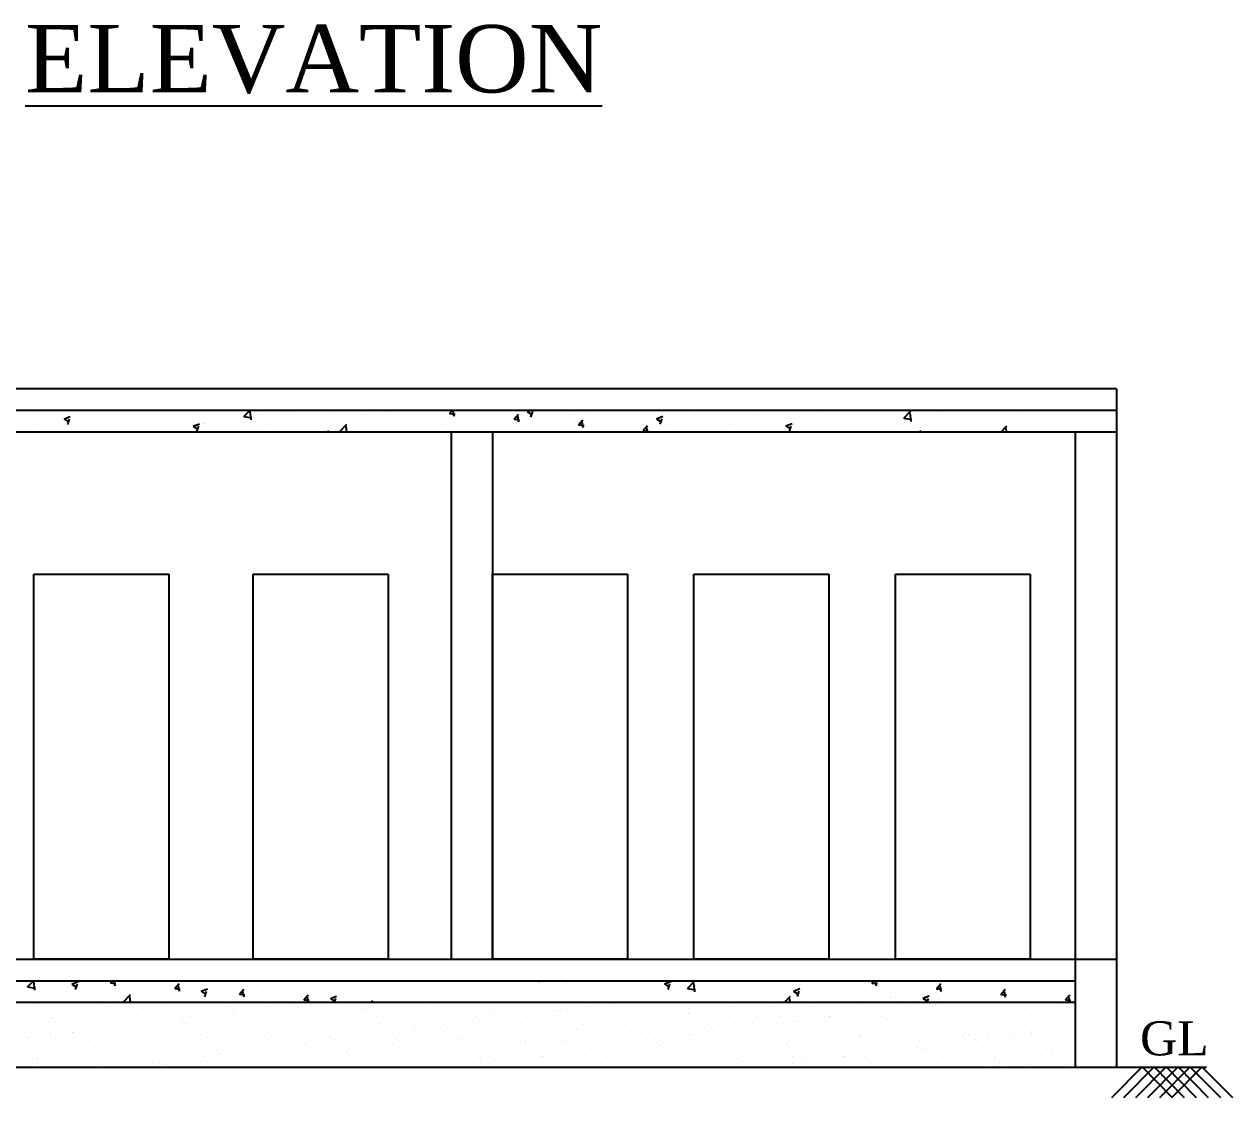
# Model space of a CAD drawing. Header units: metres. Extents: x 31037 to 31490, y -4422 to -3483.
# Drawn here: x 31169.05 to 31175.77, y -4191.4 to -4185.43 of the extents above; entities that cross this region are included whole.
import ezdxf

# ---------------------------------------------------------------- set-up
doc = ezdxf.new("R2010")
doc.units = ezdxf.units.M
doc.header["$LTSCALE"] = 30
doc.header["$MEASUREMENT"] = 0
doc.linetypes.add('CENTER', pattern=[2, 1.25, -0.25, 0.25, -0.25])
doc.layers.get('0').update_dxf_attribs({"color": 30, "lineweight": 40})
doc.layers.add('CEN-LI', color=7, linetype='CENTER')
for name, color, linetype, lineweight in [('HAT', 8, 'Continuous', 18), ('TEXT', 11, 'Continuous', 30), ('WINDOW', 3, 'Continuous', 30)]:
    doc.layers.add(name, color=color, linetype=linetype, lineweight=lineweight)
doc.styles.add('DIM', font='times.ttf')
doc.styles.add('RAM', font='dutchi.ttf')

msp = doc.modelspace()

# ---------------------------------------------------------------- linework, layer by layer
at = {"color": 0, "lineweight": 25}
for p, q in [((31175.12371, -4187.45524), (31165.12371, -4187.45524)), ((31175.12371, -4187.45524), (31175.12371, -4191.22524)), ((31175.12371, -4187.57524), (31165.12371, -4187.57524)), ((31175.12371, -4187.69524), (31165.12371, -4187.69524)), ((31171.42371, -4187.69524), (31171.42371, -4190.62524)), ((31171.65371, -4187.69524), (31171.65371, -4190.62524)), ((31174.89371, -4187.69524), (31174.89371, -4191.22524)), ((31165.12371, -4190.62524), (31175.12371, -4190.62524)), ((31165.35371, -4190.74524), (31174.89371, -4190.74524)), ((31165.35371, -4190.86524), (31174.89371, -4190.86524)), ((31164.62371, -4191.22524), (31175.62371, -4191.22524))]:
    msp.add_line(p, q, dxfattribs=at)
at = {"layer": 'CEN-LI', "color": 0, "linetype": 'Continuous', "lineweight": 25}
for p, q in [((31175.26524, -4191.22482), (31175.09569, -4191.39586)), ((31175.33199, -4191.22482), (31175.16244, -4191.39586)), ((31175.39875, -4191.22482), (31175.2292, -4191.39586)), ((31175.43479, -4191.39586), (31175.26524, -4191.22482)), ((31175.4655, -4191.22482), (31175.29595, -4191.39586)), ((31175.50155, -4191.39586), (31175.33199, -4191.22482)), ((31175.53225, -4191.22482), (31175.3627, -4191.39586)), ((31175.5683, -4191.39586), (31175.39875, -4191.22482)), ((31175.59901, -4191.22482), (31175.42946, -4191.39586)), ((31175.63505, -4191.39586), (31175.4655, -4191.22482)), ((31175.70302, -4191.39629), (31175.53347, -4191.22524)), ((31175.76977, -4191.39629), (31175.60022, -4191.22524))]:
    msp.add_line(p, q, dxfattribs=at)
at = {"layer": 'HAT', "color": 0, "linetype": 'Continuous', "lineweight": 25}
for p, q in [((31169.1075, -4187.59228), (31169.1075, -4187.59228)), ((31169.27137, -4187.62199), (31169.30638, -4187.60855)), ((31169.64629, -4187.60926), (31169.64629, -4187.60926)), ((31170.2719, -4187.60861), (31170.30392, -4187.57524)), ((31170.27191, -4187.6086), (31170.31637, -4187.6155)), ((31170.31184, -4187.62654), (31170.30632, -4187.57906)), ((31170.34859, -4187.59787), (31170.34859, -4187.59787)), ((31170.5118, -4187.58146), (31170.5118, -4187.58146)), ((31170.55236, -4187.58195), (31170.55236, -4187.58195)), ((31170.77871, -4187.59273), (31170.77871, -4187.59273)), ((31170.92559, -4187.59831), (31170.92559, -4187.59831)), ((31171.04562, -4187.60401), (31171.04562, -4187.60401)), ((31171.0823, -4187.57815), (31171.08177, -4187.57524)), ((31171.41534, -4187.59264), (31171.42994, -4187.57524)), ((31171.41534, -4187.59263), (31171.44523, -4187.59525)), ((31171.44093, -4187.60953), (31171.43515, -4187.57818)), ((31171.68145, -4187.61319), (31171.68145, -4187.61319)), ((31171.77397, -4187.62402), (31171.79808, -4187.59529)), ((31171.79956, -4187.6409), (31171.79378, -4187.60956)), ((31171.80662, -4187.59671), (31171.80662, -4187.59671)), ((31171.84717, -4187.58085), (31171.86179, -4187.57524)), ((31171.84718, -4187.58085), (31171.87205, -4187.59763)), ((31171.86771, -4187.61185), (31171.87784, -4187.58163)), ((31172.07751, -4187.59589), (31172.07751, -4187.59589)), ((31172.20072, -4187.59056), (31172.20072, -4187.59056)), ((31172.56574, -4187.6209), (31172.60075, -4187.60746)), ((31172.7805, -4187.60556), (31172.7805, -4187.60556)), ((31173.12507, -4187.60302), (31173.12507, -4187.60302)), ((31173.47287, -4187.58509), (31173.47287, -4187.58509)), ((31173.94096, -4187.61811), (31173.9799, -4187.57752)), ((31173.9809, -4187.63604), (31173.97537, -4187.58856)), ((31174.13783, -4187.58033), (31174.13783, -4187.58033)), ((31174.49545, -4187.60935), (31174.49545, -4187.60935)), ((31174.56993, -4187.59269), (31174.56993, -4187.59269)), ((31174.6951, -4187.57621), (31174.6951, -4187.57621)), ((31169.13702, -4187.67648), (31169.13702, -4187.67648)), ((31169.27137, -4187.62198), (31169.29624, -4187.63876)), ((31169.2919, -4187.65298), (31169.30204, -4187.62276)), ((31169.39374, -4187.64127), (31169.39374, -4187.64127)), ((31169.92205, -4187.66493), (31169.92205, -4187.66493)), ((31169.98993, -4187.66203), (31170.02494, -4187.64859)), ((31169.98994, -4187.66203), (31170.01481, -4187.6788)), ((31170.01047, -4187.69302), (31170.0206, -4187.66281)), ((31170.04722, -4187.64845), (31170.04722, -4187.64845)), ((31170.057, -4187.64792), (31170.057, -4187.64792)), ((31170.23658, -4187.62352), (31170.23658, -4187.62352)), ((31170.40917, -4187.67101), (31170.40917, -4187.67101)), ((31170.66887, -4187.63352), (31170.66887, -4187.63352)), ((31170.80552, -4187.69137), (31170.84447, -4187.65078)), ((31170.84383, -4187.69524), (31170.83994, -4187.66182)), ((31171.17631, -4187.67969), (31171.17631, -4187.67969)), ((31171.31253, -4187.61529), (31171.31253, -4187.61529)), ((31171.36567, -4187.65476), (31171.36567, -4187.65476)), ((31171.57944, -4187.62657), (31171.57944, -4187.62657)), ((31171.68847, -4187.66006), (31171.68847, -4187.66006)), ((31171.77397, -4187.62401), (31171.80386, -4187.62663)), ((31171.78591, -4187.64594), (31171.78591, -4187.64594)), ((31171.84635, -4187.63784), (31171.84635, -4187.63784)), ((31171.94102, -4187.62805), (31171.94102, -4187.62805)), ((31172.11326, -4187.64912), (31172.11326, -4187.64912)), ((31172.1326, -4187.65539), (31172.15671, -4187.62667)), ((31172.1326, -4187.65539), (31172.16249, -4187.658)), ((31172.15819, -4187.67228), (31172.15241, -4187.64094)), ((31172.38017, -4187.6604), (31172.38017, -4187.6604)), ((31172.48891, -4187.65562), (31172.48891, -4187.65562)), ((31172.49123, -4187.68677), (31172.51534, -4187.65804)), ((31172.51527, -4187.69524), (31172.51104, -4187.67231)), ((31172.56574, -4187.62089), (31172.59061, -4187.63767)), ((31172.58627, -4187.65189), (31172.59641, -4187.62168)), ((31172.64709, -4187.67168), (31172.64709, -4187.67168)), ((31172.81053, -4187.64443), (31172.81053, -4187.64443)), ((31172.9357, -4187.62795), (31172.9357, -4187.62795)), ((31172.9636, -4187.65231), (31172.9636, -4187.65231)), ((31173.22032, -4187.6171), (31173.22032, -4187.6171)), ((31173.2843, -4187.66094), (31173.31931, -4187.6475)), ((31173.28431, -4187.66094), (31173.30918, -4187.67771)), ((31173.30484, -4187.69193), (31173.31497, -4187.66172)), ((31173.55464, -4187.68044), (31173.55464, -4187.68044)), ((31173.84623, -4187.63038), (31173.84623, -4187.63038)), ((31173.93962, -4187.67567), (31173.93962, -4187.67567)), ((31173.94096, -4187.6181), (31173.98543, -4187.625)), ((31173.98321, -4187.67884), (31173.98321, -4187.67884)), ((31174.06479, -4187.65919), (31174.06479, -4187.65919)), ((31174.23576, -4187.64683), (31174.23576, -4187.64683)), ((31174.25416, -4187.63426), (31174.25416, -4187.63426)), ((31174.47997, -4187.69524), (31174.51352, -4187.66028)), ((31174.51178, -4187.69524), (31174.509, -4187.67132)), ((31170.72629, -4187.69524), (31170.74351, -4187.68864)), ((31170.80553, -4187.69136), (31170.83054, -4187.69524)), ((31172.49123, -4187.68676), (31172.52112, -4187.68938)), ((31172.49476, -4187.686), (31172.49476, -4187.686)), ((31172.70391, -4187.68979), (31172.70391, -4187.68979)), ((31172.86908, -4187.69524), (31172.87397, -4187.68942)), ((31172.914, -4187.68295), (31172.914, -4187.68295)), ((31173.18091, -4187.69423), (31173.18091, -4187.69423)), ((31174.01782, -4187.69524), (31174.03788, -4187.68755)), ((31169.06878, -4190.77924), (31169.1014, -4190.74524)), ((31169.10872, -4190.79717), (31169.10319, -4190.74969)), ((31169.31512, -4190.76394), (31169.35013, -4190.7505)), ((31169.31513, -4190.76394), (31169.34, -4190.78071)), ((31169.33565, -4190.79493), (31169.34579, -4190.76472)), ((31169.52931, -4190.75787), (31169.53991, -4190.74524)), ((31169.52931, -4190.75787), (31169.5592, -4190.76048)), ((31169.53077, -4190.77176), (31169.53077, -4190.77176)), ((31169.5549, -4190.77476), (31169.54946, -4190.74524)), ((31169.57689, -4190.76848), (31169.57689, -4190.76848)), ((31169.70206, -4190.752), (31169.70206, -4190.752)), ((31169.88794, -4190.78925), (31169.91205, -4190.76052)), ((31170.34122, -4190.7636), (31170.34122, -4190.7636)), ((31170.81007, -4190.76081), (31170.81007, -4190.76081)), ((31171.02051, -4190.75831), (31171.02051, -4190.75831)), ((31171.91146, -4190.7538), (31171.91433, -4190.74524)), ((31171.99985, -4190.75214), (31171.99985, -4190.75214)), ((31172.07013, -4190.76161), (31172.07013, -4190.76161)), ((31172.0852, -4190.75305), (31172.0852, -4190.75305)), ((31172.26676, -4190.76342), (31172.26676, -4190.76342)), ((31172.46538, -4190.74798), (31172.46538, -4190.74798)), ((31172.60949, -4190.76285), (31172.6445, -4190.74941)), ((31172.6095, -4190.76285), (31172.63437, -4190.77962)), ((31172.63002, -4190.79384), (31172.64016, -4190.76363)), ((31172.73783, -4190.78874), (31172.77678, -4190.74815)), ((31172.77777, -4190.80667), (31172.77225, -4190.75919)), ((31172.77313, -4190.77129), (31172.77313, -4190.77129)), ((31173.35736, -4190.74758), (31173.35736, -4190.74758)), ((31173.71963, -4190.76275), (31173.71963, -4190.76275)), ((31173.7635, -4190.75829), (31173.77445, -4190.74524)), ((31173.7635, -4190.75828), (31173.79338, -4190.7609)), ((31173.78909, -4190.77518), (31173.78357, -4190.74524)), ((31174.12213, -4190.78967), (31174.14623, -4190.76094)), ((31174.13045, -4190.74606), (31174.13045, -4190.74606)), ((31169.06878, -4190.77924), (31169.11325, -4190.78614)), ((31169.07175, -4190.83499), (31169.07175, -4190.83499)), ((31169.26111, -4190.81006), (31169.26111, -4190.81006)), ((31169.27822, -4190.80376), (31169.27822, -4190.80376)), ((31169.6024, -4190.862), (31169.64134, -4190.82142)), ((31169.64063, -4190.86524), (31169.63681, -4190.83245)), ((31169.88794, -4190.78924), (31169.91783, -4190.79186)), ((31169.91353, -4190.80613), (31169.90775, -4190.77479)), ((31170.03369, -4190.80398), (31170.0687, -4190.79055)), ((31170.03369, -4190.80398), (31170.05856, -4190.82076)), ((31170.04963, -4190.81365), (31170.04963, -4190.81365)), ((31170.05422, -4190.83498), (31170.06436, -4190.80476)), ((31170.24657, -4190.82062), (31170.27068, -4190.7919)), ((31170.24657, -4190.82062), (31170.27646, -4190.82323)), ((31170.27216, -4190.83751), (31170.26638, -4190.80617)), ((31170.29365, -4190.8335), (31170.29365, -4190.8335)), ((31170.55335, -4190.79601), (31170.55335, -4190.79601)), ((31170.6052, -4190.852), (31170.62931, -4190.82327)), ((31170.63012, -4190.86524), (31170.62501, -4190.83754)), ((31170.70598, -4190.79972), (31170.70598, -4190.79972)), ((31170.75225, -4190.84403), (31170.78726, -4190.83059)), ((31170.83115, -4190.78325), (31170.83115, -4190.78325)), ((31171.57295, -4190.82255), (31171.57295, -4190.82255)), ((31171.77854, -4190.81167), (31171.77854, -4190.81167)), ((31171.82551, -4190.79054), (31171.82551, -4190.79054)), ((31171.83506, -4190.83097), (31171.83506, -4190.83097)), ((31171.96023, -4190.81449), (31171.96023, -4190.81449)), ((31172.1496, -4190.78956), (31172.1496, -4190.78956)), ((31172.48153, -4190.82134), (31172.48153, -4190.82134)), ((31172.53367, -4190.7747), (31172.53367, -4190.7747)), ((31172.73784, -4190.78874), (31172.7823, -4190.79563)), ((31172.80058, -4190.78598), (31172.80058, -4190.78598)), ((31172.84808, -4190.8148), (31172.84808, -4190.8148)), ((31173.06749, -4190.79725), (31173.06749, -4190.79725)), ((31173.1048, -4190.77959), (31173.1048, -4190.77959)), ((31173.27746, -4190.86524), (31173.3104, -4190.83091)), ((31173.27869, -4190.8208), (31173.27869, -4190.8208)), ((31173.32806, -4190.80289), (31173.36307, -4190.78946)), ((31173.32806, -4190.80289), (31173.35293, -4190.81967)), ((31173.33441, -4190.80853), (31173.33441, -4190.80853)), ((31173.34859, -4190.83389), (31173.35873, -4190.80367)), ((31173.59446, -4190.77923), (31173.59446, -4190.77923)), ((31173.60132, -4190.81981), (31173.60132, -4190.81981)), ((31173.83886, -4190.79611), (31173.83886, -4190.79611)), ((31173.86823, -4190.83109), (31173.86823, -4190.83109)), ((31174.04662, -4190.84294), (31174.08163, -4190.8295)), ((31174.12024, -4190.80933), (31174.12024, -4190.80933)), ((31174.12213, -4190.78966), (31174.15201, -4190.79227)), ((31174.14772, -4190.80655), (31174.14194, -4190.77521)), ((31174.37993, -4190.77184), (31174.37993, -4190.77184)), ((31174.48076, -4190.82104), (31174.50486, -4190.79231)), ((31174.48076, -4190.82104), (31174.51064, -4190.82365)), ((31174.50635, -4190.83793), (31174.50057, -4190.80659)), ((31174.72355, -4190.81047), (31174.72355, -4190.81047)), ((31174.83939, -4190.85242), (31174.86349, -4190.82369)), ((31174.84872, -4190.79399), (31174.84872, -4190.79399)), ((31174.86423, -4190.86524), (31174.8592, -4190.83796)), ((31169.11755, -4190.87235), (31169.11755, -4190.87235)), ((31169.47768, -4190.87545), (31169.47768, -4190.87545)), ((31169.49427, -4190.89065), (31169.49427, -4190.89065)), ((31169.6024, -4190.862), (31169.62333, -4190.86524)), ((31169.75803, -4190.8637), (31169.75803, -4190.8637)), ((31169.84312, -4190.8834), (31169.84312, -4190.8834)), ((31170.20325, -4190.8865), (31170.20325, -4190.8865)), ((31170.21984, -4190.9017), (31170.21984, -4190.9017)), ((31170.2857, -4190.90407), (31170.2857, -4190.90407)), ((31170.3902, -4190.8413), (31170.3902, -4190.8413)), ((31170.40795, -4190.88798), (31170.40795, -4190.88798)), ((31170.45479, -4190.88181), (31170.45479, -4190.88181)), ((31170.52796, -4190.87218), (31170.52796, -4190.87218)), ((31170.56869, -4190.89445), (31170.56869, -4190.89445)), ((31170.6052, -4190.852), (31170.63509, -4190.85461)), ((31170.75226, -4190.84403), (31170.77713, -4190.8608)), ((31170.77606, -4190.86524), (31170.78292, -4190.84481)), ((31170.92882, -4190.89755), (31170.92882, -4190.89755)), ((31170.97905, -4190.86524), (31170.98794, -4190.85465)), ((31171.29426, -4190.90551), (31171.29426, -4190.90551)), ((31171.31623, -4190.85776), (31171.31623, -4190.85776)), ((31171.48695, -4190.86172), (31171.48695, -4190.86172)), ((31172.0645, -4190.90291), (31172.0645, -4190.90291)), ((31172.18674, -4190.88682), (31172.18674, -4190.88682)), ((31172.23359, -4190.88065), (31172.23359, -4190.88065)), ((31172.27514, -4190.90016), (31172.27514, -4190.90016)), ((31172.30676, -4190.87102), (31172.30676, -4190.87102)), ((31172.51073, -4190.89716), (31172.51073, -4190.89716)), ((31172.58839, -4190.85229), (31172.58839, -4190.85229)), ((31172.74095, -4190.89826), (31172.74095, -4190.89826)), ((31172.96415, -4190.86221), (31172.96415, -4190.86221)), ((31172.98404, -4190.8895), (31172.98404, -4190.8895)), ((31173.08932, -4190.84573), (31173.08932, -4190.84573)), ((31173.21962, -4190.8865), (31173.21962, -4190.8865)), ((31173.30858, -4190.86524), (31173.30587, -4190.84195)), ((31173.39267, -4190.86691), (31173.39267, -4190.86691)), ((31173.44985, -4190.8876), (31173.44985, -4190.8876)), ((31173.54727, -4190.84616), (31173.54727, -4190.84616)), ((31173.69293, -4190.87884), (31173.69293, -4190.87884)), ((31173.8433, -4190.90176), (31173.8433, -4190.90176)), ((31173.86769, -4190.84134), (31173.86769, -4190.84134)), ((31173.92851, -4190.87584), (31173.92851, -4190.87584)), ((31173.96554, -4190.88566), (31173.96554, -4190.88566)), ((31174.01239, -4190.87949), (31174.01239, -4190.87949)), ((31174.04663, -4190.84294), (31174.0715, -4190.85971)), ((31174.07007, -4190.86524), (31174.07729, -4190.84372)), ((31174.08555, -4190.86986), (31174.08555, -4190.86986)), ((31174.11824, -4190.87796), (31174.11824, -4190.87796)), ((31174.13514, -4190.84236), (31174.13514, -4190.84236)), ((31174.15874, -4190.87694), (31174.15874, -4190.87694)), ((31174.40182, -4190.86819), (31174.40182, -4190.86819)), ((31174.40205, -4190.85364), (31174.40205, -4190.85364)), ((31174.40778, -4190.85204), (31174.40778, -4190.85204)), ((31174.46709, -4190.87072), (31174.46709, -4190.87072)), ((31174.66896, -4190.86492), (31174.66896, -4190.86492)), ((31174.82722, -4190.87381), (31174.82722, -4190.87381)), ((31174.83939, -4190.85241), (31174.86927, -4190.85503)), ((31174.84381, -4190.88901), (31174.84381, -4190.88901)), ((31174.86763, -4190.86628), (31174.86763, -4190.86628)), ((31169.1965, -4190.95155), (31169.1965, -4190.95155)), ((31169.20713, -4190.95444), (31169.20713, -4190.95444)), ((31169.22372, -4190.96964), (31169.22372, -4190.96964)), ((31169.32478, -4190.94977), (31169.32478, -4190.94977)), ((31169.43958, -4190.94279), (31169.43958, -4190.94279)), ((31169.57257, -4190.96239), (31169.57257, -4190.96239)), ((31169.60505, -4190.94926), (31169.60505, -4190.94926)), ((31169.67516, -4190.93979), (31169.67516, -4190.93979)), ((31169.80118, -4190.96786), (31169.80118, -4190.96786)), ((31169.88532, -4190.94875), (31169.88532, -4190.94875)), ((31169.90539, -4190.94089), (31169.90539, -4190.94089)), ((31169.92343, -4190.95177), (31169.92343, -4190.95177)), ((31169.9327, -4190.96549), (31169.9327, -4190.96549)), ((31169.97027, -4190.9456), (31169.97027, -4190.9456)), ((31170.04344, -4190.93597), (31170.04344, -4190.93597)), ((31170.14847, -4190.93214), (31170.14847, -4190.93214)), ((31170.16559, -4190.94824), (31170.16559, -4190.94824)), ((31170.16569, -4190.91987), (31170.16569, -4190.91987)), ((31170.21253, -4190.91371), (31170.21253, -4190.91371)), ((31170.38405, -4190.92913), (31170.38405, -4190.92913)), ((31170.44587, -4190.94773), (31170.44587, -4190.94773)), ((31170.61428, -4190.93024), (31170.61428, -4190.93024)), ((31170.72614, -4190.94722), (31170.72614, -4190.94722)), ((31170.85736, -4190.92148), (31170.85736, -4190.92148)), ((31170.94541, -4190.91275), (31170.94541, -4190.91275)), ((31171.00641, -4190.94671), (31171.00641, -4190.94671)), ((31171.09294, -4190.91847), (31171.09294, -4190.91847)), ((31171.28668, -4190.9462), (31171.28668, -4190.9462)), ((31171.32317, -4190.91958), (31171.32317, -4190.91958)), ((31171.56625, -4190.91082), (31171.56625, -4190.91082)), ((31171.56696, -4190.94569), (31171.56696, -4190.94569)), ((31171.57998, -4190.9667), (31171.57998, -4190.9667)), ((31171.65439, -4190.9086), (31171.65439, -4190.9086)), ((31171.67098, -4190.9238), (31171.67098, -4190.9238)), ((31171.70222, -4190.95061), (31171.70222, -4190.95061)), ((31171.74907, -4190.94444), (31171.74907, -4190.94444)), ((31171.80184, -4190.90781), (31171.80184, -4190.90781)), ((31171.82224, -4190.93481), (31171.82224, -4190.93481)), ((31171.84723, -4190.94518), (31171.84723, -4190.94518)), ((31171.94448, -4190.91871), (31171.94448, -4190.91871)), ((31171.99133, -4190.91255), (31171.99133, -4190.91255)), ((31172.01983, -4190.91656), (31172.01983, -4190.91656)), ((31172.03206, -4190.90892), (31172.03206, -4190.90892)), ((31172.1275, -4190.94467), (31172.1275, -4190.94467)), ((31172.37996, -4190.91965), (31172.37996, -4190.91965)), ((31172.39655, -4190.93485), (31172.39655, -4190.93485)), ((31172.40778, -4190.94417), (31172.40778, -4190.94417)), ((31172.68805, -4190.94366), (31172.68805, -4190.94366)), ((31172.7454, -4190.92761), (31172.7454, -4190.92761)), ((31172.96832, -4190.94315), (31172.96832, -4190.94315)), ((31173.10553, -4190.9307), (31173.10553, -4190.9307)), ((31173.12212, -4190.9459), (31173.12212, -4190.9459)), ((31173.24859, -4190.94264), (31173.24859, -4190.94264)), ((31173.34132, -4190.97088), (31173.34132, -4190.97088)), ((31173.35878, -4190.96554), (31173.35878, -4190.96554)), ((31173.47097, -4190.93866), (31173.47097, -4190.93866)), ((31173.48102, -4190.94945), (31173.48102, -4190.94945)), ((31173.52787, -4190.94328), (31173.52787, -4190.94328)), ((31173.52887, -4190.94213), (31173.52887, -4190.94213)), ((31173.5769, -4190.96788), (31173.5769, -4190.96788)), ((31173.60104, -4190.93365), (31173.60104, -4190.93365)), ((31173.72328, -4190.91756), (31173.72328, -4190.91756)), ((31173.77013, -4190.91139), (31173.77013, -4190.91139)), ((31173.80713, -4190.96898), (31173.80713, -4190.96898)), ((31173.80914, -4190.94162), (31173.80914, -4190.94162)), ((31173.8311, -4190.94175), (31173.8311, -4190.94175)), ((31173.84769, -4190.95695), (31173.84769, -4190.95695)), ((31174.05021, -4190.96022), (31174.05021, -4190.96022)), ((31174.08941, -4190.94111), (31174.08941, -4190.94111)), ((31174.19654, -4190.94971), (31174.19654, -4190.94971)), ((31174.28579, -4190.95722), (31174.28579, -4190.95722)), ((31174.36969, -4190.9406), (31174.36969, -4190.9406)), ((31174.51602, -4190.95832), (31174.51602, -4190.95832)), ((31174.55667, -4190.9528), (31174.55667, -4190.9528)), ((31174.57326, -4190.968), (31174.57326, -4190.968)), ((31174.64996, -4190.94009), (31174.64996, -4190.94009)), ((31174.7591, -4190.94956), (31174.7591, -4190.94956)), ((31169.08797, -4191.03483), (31169.08797, -4191.03483)), ((31169.31666, -4191.03165), (31169.31666, -4191.03165)), ((31169.32355, -4191.03183), (31169.32355, -4191.03183)), ((31169.43891, -4191.01556), (31169.43891, -4191.01556)), ((31169.48575, -4191.00939), (31169.48575, -4191.00939)), ((31169.55378, -4191.03293), (31169.55378, -4191.03293)), ((31169.55892, -4190.99976), (31169.55892, -4190.99976)), ((31169.68117, -4190.98366), (31169.68117, -4190.98366)), ((31169.72801, -4190.9775), (31169.72801, -4190.9775)), ((31169.79686, -4191.02417), (31169.79686, -4191.02417)), ((31169.94929, -4190.98069), (31169.94929, -4190.98069)), ((31170.03244, -4191.02117), (31170.03244, -4191.02117)), ((31170.26267, -4191.02227), (31170.26267, -4191.02227)), ((31170.29814, -4190.97345), (31170.29814, -4190.97345)), ((31170.50575, -4191.01351), (31170.50575, -4191.01351)), ((31170.65827, -4190.97654), (31170.65827, -4190.97654)), ((31170.67486, -4190.99174), (31170.67486, -4190.99174)), ((31170.74133, -4191.01051), (31170.74133, -4191.01051)), ((31170.97156, -4191.01161), (31170.97156, -4191.01161)), ((31171.02229, -4191.04012), (31171.02229, -4191.04012)), ((31171.02371, -4190.9845), (31171.02371, -4190.9845)), ((31171.09546, -4191.03049), (31171.09546, -4191.03049)), ((31171.21464, -4191.00286), (31171.21464, -4191.00286)), ((31171.21771, -4191.0144), (31171.21771, -4191.0144)), ((31171.26455, -4191.00823), (31171.26455, -4191.00823)), ((31171.33772, -4190.9986), (31171.33772, -4190.9986)), ((31171.38384, -4190.98759), (31171.38384, -4190.98759)), ((31171.40043, -4191.00279), (31171.40043, -4191.00279)), ((31171.45022, -4190.99985), (31171.45022, -4190.99985)), ((31171.45997, -4190.9825), (31171.45997, -4190.9825)), ((31171.50681, -4190.97634), (31171.50681, -4190.97634)), ((31171.68045, -4191.00095), (31171.68045, -4191.00095)), ((31171.74928, -4190.99555), (31171.74928, -4190.99555)), ((31171.92353, -4190.9922), (31171.92353, -4190.9922)), ((31172.10941, -4190.99864), (31172.10941, -4190.99864)), ((31172.126, -4191.01384), (31172.126, -4191.01384)), ((31172.15912, -4190.98919), (31172.15912, -4190.98919)), ((31172.38934, -4190.9903), (31172.38934, -4190.9903)), ((31172.47485, -4191.0066), (31172.47485, -4191.0066)), ((31172.63242, -4190.98154), (31172.63242, -4190.98154)), ((31172.80109, -4191.03896), (31172.80109, -4191.03896)), ((31172.83498, -4191.00969), (31172.83498, -4191.00969)), ((31172.85157, -4191.02489), (31172.85157, -4191.02489)), ((31172.86801, -4190.97853), (31172.86801, -4190.97853)), ((31172.87426, -4191.02933), (31172.87426, -4191.02933)), ((31172.9965, -4191.01324), (31172.9965, -4191.01324)), ((31173.04335, -4191.00707), (31173.04335, -4191.00707)), ((31173.09824, -4190.97964), (31173.09824, -4190.97964)), ((31173.11652, -4190.99744), (31173.11652, -4190.99744)), ((31173.20042, -4191.01765), (31173.20042, -4191.01765)), ((31173.23876, -4190.98134), (31173.23876, -4190.98134)), ((31173.28561, -4190.97518), (31173.28561, -4190.97518)), ((31173.56055, -4191.02074), (31173.56055, -4191.02074)), ((31173.57714, -4191.03594), (31173.57714, -4191.03594)), ((31173.92599, -4191.0287), (31173.92599, -4191.0287)), ((31174.28612, -4191.03179), (31174.28612, -4191.03179)), ((31174.57988, -4191.0378), (31174.57988, -4191.0378)), ((31174.64307, -4191.03859), (31174.64307, -4191.03859)), ((31174.65156, -4191.03975), (31174.65156, -4191.03975)), ((31174.65305, -4191.02817), (31174.65305, -4191.02817)), ((31174.7753, -4191.01208), (31174.7753, -4191.01208)), ((31174.82214, -4191.00591), (31174.82214, -4191.00591)), ((31174.8733, -4191.0397), (31174.8733, -4191.0397)), ((31169.0744, -4191.06354), (31169.0744, -4191.06354)), ((31169.19665, -4191.04745), (31169.19665, -4191.04745)), ((31169.22288, -4191.06392), (31169.22288, -4191.06392)), ((31169.2435, -4191.04128), (31169.2435, -4191.04128)), ((31169.26083, -4191.08809), (31169.26083, -4191.08809)), ((31169.30202, -4191.04139), (31169.30202, -4191.04139)), ((31169.50315, -4191.06341), (31169.50315, -4191.06341)), ((31169.54111, -4191.08758), (31169.54111, -4191.08758)), ((31169.66215, -4191.04448), (31169.66215, -4191.04448)), ((31169.67874, -4191.05968), (31169.67874, -4191.05968)), ((31169.78343, -4191.0629), (31169.78343, -4191.0629)), ((31169.82138, -4191.08708), (31169.82138, -4191.08708)), ((31170.02759, -4191.05244), (31170.02759, -4191.05244)), ((31170.0637, -4191.06239), (31170.0637, -4191.06239)), ((31170.10165, -4191.08657), (31170.10165, -4191.08657)), ((31170.15414, -4191.10555), (31170.15414, -4191.10555)), ((31170.34397, -4191.06188), (31170.34397, -4191.06188)), ((31170.38192, -4191.08606), (31170.38192, -4191.08606)), ((31170.38772, -4191.05553), (31170.38772, -4191.05553)), ((31170.38972, -4191.10255), (31170.38972, -4191.10255)), ((31170.40431, -4191.07073), (31170.40431, -4191.07073)), ((31170.53777, -4191.10391), (31170.53777, -4191.10391)), ((31170.61094, -4191.09428), (31170.61094, -4191.09428)), ((31170.61995, -4191.10365), (31170.61995, -4191.10365)), ((31170.62424, -4191.06137), (31170.62424, -4191.06137)), ((31170.6622, -4191.08555), (31170.6622, -4191.08555)), ((31170.73319, -4191.07819), (31170.73319, -4191.07819)), ((31170.75316, -4191.06349), (31170.75316, -4191.06349)), ((31170.78003, -4191.07202), (31170.78003, -4191.07202)), ((31170.8532, -4191.06238), (31170.8532, -4191.06238)), ((31170.86303, -4191.09489), (31170.86303, -4191.09489)), ((31170.90452, -4191.06086), (31170.90452, -4191.06086)), ((31170.94247, -4191.08504), (31170.94247, -4191.08504)), ((31170.97545, -4191.04629), (31170.97545, -4191.04629)), ((31171.09861, -4191.09189), (31171.09861, -4191.09189)), ((31171.11329, -4191.06658), (31171.11329, -4191.06658)), ((31171.12988, -4191.08178), (31171.12988, -4191.08178)), ((31171.18479, -4191.06035), (31171.18479, -4191.06035)), ((31171.22274, -4191.08453), (31171.22274, -4191.08453)), ((31171.32884, -4191.09299), (31171.32884, -4191.09299)), ((31171.46506, -4191.05984), (31171.46506, -4191.05984)), ((31171.47873, -4191.07454), (31171.47873, -4191.07454)), ((31171.50301, -4191.08402), (31171.50301, -4191.08402)), ((31171.57192, -4191.08423), (31171.57192, -4191.08423)), ((31171.74533, -4191.05933), (31171.74533, -4191.05933)), ((31171.78329, -4191.08351), (31171.78329, -4191.08351)), ((31171.8075, -4191.08123), (31171.8075, -4191.08123)), ((31171.83886, -4191.07763), (31171.83886, -4191.07763)), ((31171.85545, -4191.09283), (31171.85545, -4191.09283)), ((31172.02561, -4191.05882), (31172.02561, -4191.05882)), ((31172.03773, -4191.08233), (31172.03773, -4191.08233)), ((31172.06356, -4191.083), (31172.06356, -4191.083)), ((31172.2043, -4191.08559), (31172.2043, -4191.08559)), ((31172.28081, -4191.07357), (31172.28081, -4191.07357)), ((31172.30588, -4191.05831), (31172.30588, -4191.05831)), ((31172.31657, -4191.10275), (31172.31657, -4191.10275)), ((31172.34383, -4191.08249), (31172.34383, -4191.08249)), ((31172.38974, -4191.09312), (31172.38974, -4191.09312)), ((31172.51198, -4191.07703), (31172.51198, -4191.07703)), ((31172.5164, -4191.07057), (31172.5164, -4191.07057)), ((31172.55883, -4191.07086), (31172.55883, -4191.07086)), ((31172.56443, -4191.08868), (31172.56443, -4191.08868)), ((31172.58102, -4191.10388), (31172.58102, -4191.10388)), ((31172.58615, -4191.0578), (31172.58615, -4191.0578)), ((31172.62411, -4191.08198), (31172.62411, -4191.08198)), ((31172.632, -4191.06123), (31172.632, -4191.06123)), ((31172.74662, -4191.07167), (31172.74662, -4191.07167)), ((31172.75424, -4191.04513), (31172.75424, -4191.04513)), ((31172.86643, -4191.05729), (31172.86643, -4191.05729)), ((31172.90438, -4191.08147), (31172.90438, -4191.08147)), ((31172.92987, -4191.09664), (31172.92987, -4191.09664)), ((31172.9897, -4191.06292), (31172.9897, -4191.06292)), ((31173.1467, -4191.05679), (31173.1467, -4191.05679)), ((31173.18465, -4191.08096), (31173.18465, -4191.08096)), ((31173.22529, -4191.05991), (31173.22529, -4191.05991)), ((31173.29, -4191.09973), (31173.29, -4191.09973)), ((31173.42697, -4191.05628), (31173.42697, -4191.05628)), ((31173.45552, -4191.06102), (31173.45552, -4191.06102)), ((31173.46492, -4191.08045), (31173.46492, -4191.08045)), ((31173.65544, -4191.10769), (31173.65544, -4191.10769)), ((31173.6986, -4191.05226), (31173.6986, -4191.05226)), ((31173.70724, -4191.05577), (31173.70724, -4191.05577)), ((31173.7452, -4191.07995), (31173.7452, -4191.07995)), ((31173.93418, -4191.04925), (31173.93418, -4191.04925)), ((31173.98752, -4191.05526), (31173.98752, -4191.05526)), ((31174.02547, -4191.07944), (31174.02547, -4191.07944)), ((31174.04852, -4191.10776), (31174.04852, -4191.10776)), ((31174.09537, -4191.10159), (31174.09537, -4191.10159)), ((31174.16441, -4191.05036), (31174.16441, -4191.05036)), ((31174.16853, -4191.09196), (31174.16853, -4191.09196)), ((31174.26779, -4191.05475), (31174.26779, -4191.05475)), ((31174.29078, -4191.07587), (31174.29078, -4191.07587)), ((31174.30271, -4191.047), (31174.30271, -4191.047)), ((31174.30574, -4191.07893), (31174.30574, -4191.07893)), ((31174.33763, -4191.0697), (31174.33763, -4191.0697)), ((31174.40749, -4191.0416), (31174.40749, -4191.0416)), ((31174.41079, -4191.06007), (31174.41079, -4191.06007)), ((31174.53304, -4191.04397), (31174.53304, -4191.04397)), ((31174.54806, -4191.05424), (31174.54806, -4191.05424)), ((31174.58602, -4191.07842), (31174.58602, -4191.07842)), ((31174.82834, -4191.05373), (31174.82834, -4191.05373)), ((31174.86629, -4191.07791), (31174.86629, -4191.07791)), ((31169.20217, -4191.12497), (31169.20217, -4191.12497)), ((31169.3916, -4191.12347), (31169.3916, -4191.12347)), ((31169.40819, -4191.13867), (31169.40819, -4191.13867)), ((31169.44525, -4191.11621), (31169.44525, -4191.11621)), ((31169.67773, -4191.17463), (31169.67773, -4191.17463)), ((31169.68083, -4191.1132), (31169.68083, -4191.1132)), ((31169.75704, -4191.13143), (31169.75704, -4191.13143)), ((31169.91106, -4191.11431), (31169.91106, -4191.11431)), ((31169.95801, -4191.17412), (31169.95801, -4191.17412)), ((31170.00641, -4191.17387), (31170.00641, -4191.17387)), ((31170.05325, -4191.1677), (31170.05325, -4191.1677)), ((31170.11717, -4191.13452), (31170.11717, -4191.13452)), ((31170.12642, -4191.15807), (31170.12642, -4191.15807)), ((31170.13376, -4191.14972), (31170.13376, -4191.14972)), ((31170.23828, -4191.17361), (31170.23828, -4191.17361)), ((31170.24867, -4191.14197), (31170.24867, -4191.14197)), ((31170.29551, -4191.13581), (31170.29551, -4191.13581)), ((31170.36868, -4191.12617), (31170.36868, -4191.12617)), ((31170.48261, -4191.14248), (31170.48261, -4191.14248)), ((31170.49093, -4191.11008), (31170.49093, -4191.11008)), ((31170.51855, -4191.1731), (31170.51855, -4191.1731)), ((31170.79883, -4191.17259), (31170.79883, -4191.17259)), ((31170.84274, -4191.14557), (31170.84274, -4191.14557)), ((31170.85933, -4191.16077), (31170.85933, -4191.16077)), ((31171.0791, -4191.17208), (31171.0791, -4191.17208)), ((31171.20818, -4191.15353), (31171.20818, -4191.15353)), ((31171.35937, -4191.17157), (31171.35937, -4191.17157)), ((31171.45589, -4191.17326), (31171.45589, -4191.17326)), ((31171.56831, -4191.15662), (31171.56831, -4191.15662)), ((31171.5849, -4191.17182), (31171.5849, -4191.17182)), ((31171.63964, -4191.17106), (31171.63964, -4191.17106)), ((31171.68612, -4191.17437), (31171.68612, -4191.17437)), ((31171.7852, -4191.17271), (31171.7852, -4191.17271)), ((31171.83205, -4191.16654), (31171.83205, -4191.16654)), ((31171.90522, -4191.15691), (31171.90522, -4191.15691)), ((31171.91992, -4191.17055), (31171.91992, -4191.17055)), ((31171.9292, -4191.16561), (31171.9292, -4191.16561)), ((31171.93375, -4191.16458), (31171.93375, -4191.16458)), ((31172.02746, -4191.14081), (31172.02746, -4191.14081)), ((31172.07431, -4191.13465), (31172.07431, -4191.13465)), ((31172.14748, -4191.12501), (31172.14748, -4191.12501)), ((31172.16479, -4191.16261), (31172.16479, -4191.16261)), ((31172.20019, -4191.17004), (31172.20019, -4191.17004)), ((31172.26972, -4191.10892), (31172.26972, -4191.10892)), ((31172.29388, -4191.16767), (31172.29388, -4191.16767)), ((31172.39501, -4191.16371), (31172.39501, -4191.16371)), ((31172.48046, -4191.16953), (31172.48046, -4191.16953)), ((31172.63809, -4191.15495), (31172.63809, -4191.15495)), ((31172.76074, -4191.16902), (31172.76074, -4191.16902)), ((31172.87368, -4191.15195), (31172.87368, -4191.15195)), ((31173.04101, -4191.16852), (31173.04101, -4191.16852)), ((31173.1039, -4191.15305), (31173.1039, -4191.15305)), ((31173.30659, -4191.11494), (31173.30659, -4191.11494)), ((31173.32128, -4191.16801), (31173.32128, -4191.16801)), ((31173.34699, -4191.14429), (31173.34699, -4191.14429)), ((31173.564, -4191.17155), (31173.564, -4191.17155)), ((31173.58257, -4191.14129), (31173.58257, -4191.14129)), ((31173.60155, -4191.1675), (31173.60155, -4191.1675)), ((31173.61085, -4191.16538), (31173.61085, -4191.16538)), ((31173.68402, -4191.15575), (31173.68402, -4191.15575)), ((31173.80626, -4191.13965), (31173.80626, -4191.13965)), ((31173.8128, -4191.14239), (31173.8128, -4191.14239)), ((31173.85311, -4191.13349), (31173.85311, -4191.13349)), ((31173.88183, -4191.16699), (31173.88183, -4191.16699)), ((31173.92627, -4191.12385), (31173.92627, -4191.12385)), ((31174.01557, -4191.11079), (31174.01557, -4191.11079)), ((31174.03216, -4191.12599), (31174.03216, -4191.12599)), ((31174.05588, -4191.13364), (31174.05588, -4191.13364)), ((31174.1621, -4191.16648), (31174.1621, -4191.16648)), ((31174.29146, -4191.13063), (31174.29146, -4191.13063)), ((31174.38101, -4191.11874), (31174.38101, -4191.11874)), ((31174.44237, -4191.16597), (31174.44237, -4191.16597)), ((31174.52169, -4191.13174), (31174.52169, -4191.13174)), ((31174.72264, -4191.16546), (31174.72264, -4191.16546)), ((31174.74114, -4191.12184), (31174.74114, -4191.12184)), ((31174.75773, -4191.13704), (31174.75773, -4191.13704)), ((31174.76477, -4191.12298), (31174.76477, -4191.12298)), ((31169.09364, -4191.20824), (31169.09364, -4191.20824)), ((31169.11719, -4191.17565), (31169.11719, -4191.17565)), ((31169.12105, -4191.20246), (31169.12105, -4191.20246)), ((31169.13764, -4191.21766), (31169.13764, -4191.21766)), ((31169.32922, -4191.20524), (31169.32922, -4191.20524)), ((31169.39746, -4191.17514), (31169.39746, -4191.17514)), ((31169.48649, -4191.21042), (31169.48649, -4191.21042)), ((31169.55945, -4191.20634), (31169.55945, -4191.20634)), ((31169.6419, -4191.22186), (31169.6419, -4191.22186)), ((31169.76415, -4191.20576), (31169.76415, -4191.20576)), ((31169.80253, -4191.19759), (31169.80253, -4191.19759)), ((31169.81099, -4191.19959), (31169.81099, -4191.19959)), ((31169.84662, -4191.21351), (31169.84662, -4191.21351)), ((31169.88416, -4191.18996), (31169.88416, -4191.18996)), ((31170.03811, -4191.19458), (31170.03811, -4191.19458)), ((31170.21206, -4191.22147), (31170.21206, -4191.22147)), ((31170.26834, -4191.19569), (31170.26834, -4191.19569)), ((31170.51142, -4191.18693), (31170.51142, -4191.18693)), ((31170.57219, -4191.22456), (31170.57219, -4191.22456)), ((31170.747, -4191.18392), (31170.747, -4191.18392)), ((31170.97723, -4191.18503), (31170.97723, -4191.18503)), ((31171.22031, -4191.17627), (31171.22031, -4191.17627)), ((31171.4207, -4191.2207), (31171.4207, -4191.2207)), ((31171.54294, -4191.2046), (31171.54294, -4191.2046)), ((31171.58979, -4191.19843), (31171.58979, -4191.19843)), ((31171.66296, -4191.1888), (31171.66296, -4191.1888)), ((31172.31047, -4191.18287), (31172.31047, -4191.18287)), ((31172.65932, -4191.17563), (31172.65932, -4191.17563)), ((31173.01945, -4191.17873), (31173.01945, -4191.17873)), ((31173.03604, -4191.19393), (31173.03604, -4191.19393)), ((31173.1995, -4191.21954), (31173.1995, -4191.21954)), ((31173.32174, -4191.20344), (31173.32174, -4191.20344)), ((31173.36859, -4191.19728), (31173.36859, -4191.19728)), ((31173.38489, -4191.18668), (31173.38489, -4191.18668)), ((31173.44176, -4191.18764), (31173.44176, -4191.18764)), ((31173.74502, -4191.18978), (31173.74502, -4191.18978)), ((31173.76161, -4191.20498), (31173.76161, -4191.20498)), ((31173.93985, -4191.22267), (31173.93985, -4191.22267)), ((31174.11046, -4191.19773), (31174.11046, -4191.19773)), ((31174.17008, -4191.22377), (31174.17008, -4191.22377)), ((31174.41316, -4191.21501), (31174.41316, -4191.21501)), ((31174.47059, -4191.20083), (31174.47059, -4191.20083)), ((31174.48717, -4191.21603), (31174.48717, -4191.21603)), ((31174.64874, -4191.21201), (31174.64874, -4191.21201)), ((31174.83603, -4191.20878), (31174.83603, -4191.20878)), ((31174.87897, -4191.21311), (31174.87897, -4191.21311))]:
    msp.add_line(p, q, dxfattribs=at)
at = {"layer": 'WINDOW', "color": 0, "lineweight": 25}
for p, q in [((31169.10371, -4188.48524), (31169.85371, -4188.48524)), ((31169.10371, -4190.62524), (31169.10371, -4188.48524)), ((31169.85371, -4188.48524), (31169.85371, -4190.62524)), ((31170.32371, -4188.48524), (31171.07371, -4188.48524)), ((31170.32371, -4190.62524), (31170.32371, -4188.48524)), ((31171.07371, -4188.48524), (31171.07371, -4190.62524)), ((31171.65371, -4188.48524), (31172.40371, -4188.48524)), ((31171.65371, -4190.62524), (31171.65371, -4188.48524)), ((31172.40371, -4188.48524), (31172.40371, -4190.62524)), ((31172.77371, -4188.48524), (31173.52371, -4188.48524)), ((31172.77371, -4190.62524), (31172.77371, -4188.48524)), ((31173.52371, -4188.48524), (31173.52371, -4190.62524)), ((31173.89371, -4188.48524), (31174.64371, -4188.48524)), ((31173.89371, -4190.62524), (31173.89371, -4188.48524)), ((31174.64371, -4188.48524), (31174.64371, -4190.62524)), ((31169.85371, -4190.62524), (31169.10371, -4190.62524)), ((31171.07371, -4190.62524), (31170.32371, -4190.62524)), ((31172.40371, -4190.62524), (31171.65371, -4190.62524)), ((31173.52371, -4190.62524), (31172.77371, -4190.62524)), ((31174.64371, -4190.62524), (31173.89371, -4190.62524))]:
    msp.add_line(p, q, dxfattribs=at)

# ---------------------------------------------------------------- texts
at = {"layer": 'TEXT', "color": 0, "lineweight": 25, "style": 'DIM'}
msp.add_text('%%UELEVATION', height=0.375, dxfattribs=at).set_placement((31169.05533, -4185.80692))
at = {"layer": 'TEXT', "color": 0, "linetype": 'ByBlock', "lineweight": 25, "style": 'RAM'}
msp.add_text('GL', height=0.18948, dxfattribs=at).set_placement((31175.25407, -4191.16019))

doc.saveas('drawing.dxf')
